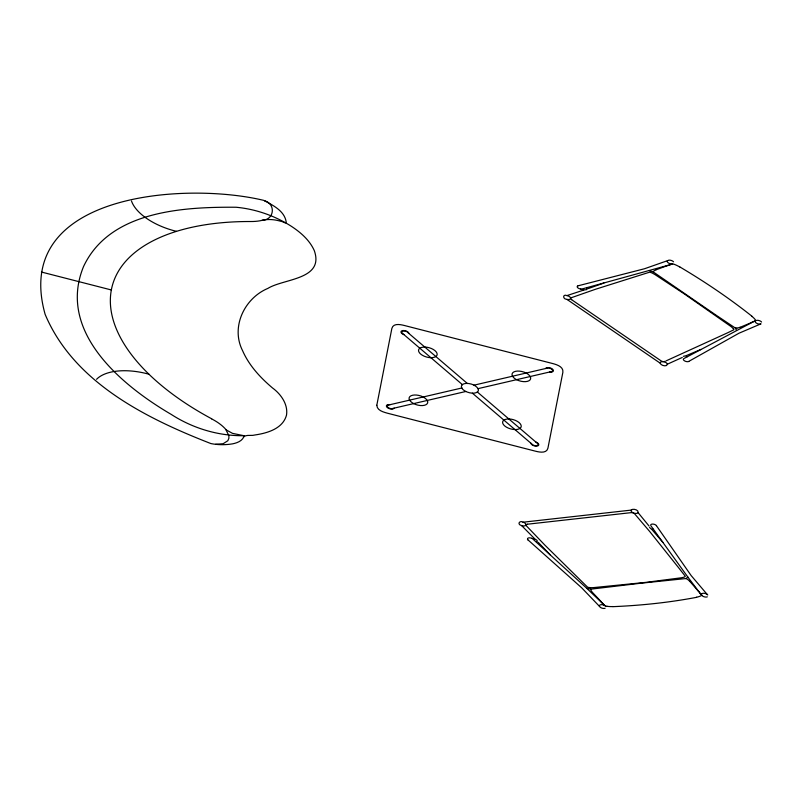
<?xml version="1.0" encoding="UTF-8"?>
<svg xmlns="http://www.w3.org/2000/svg" width="802" height="802" viewBox="0 0 802 802"><rect width="100%" height="100%" fill="white"/><g stroke="black" fill="none" stroke-linecap="round" stroke-linejoin="round"><path stroke-width="1.2" d="M408.89 333.452L408.89 333.421A4.08 2.055 15.5 0 0 405.11 330.705A4.08 2.055 15.5 0 0 401.02 331.647A4.08 2.055 15.5 0 0 403.857 334.594L403.917 334.604M262.023 220.339C265.963 219.387 270.084 219.307 274.094 219.848C276.379 220.159 278.625 220.66 280.84 221.302C282.535 221.182 286.304 224.48 286.164 221.843C284.449 210.746 272.66 205.111 263.738 200.37C186.234 181.653 10.937 192.58 45.123 314.324C73.664 382.333 145.924 418.263 210.936 443.586C218.024 444.99 225.412 445.03 232.53 443.857C236.871 442.995 241.813 441.25 243.788 436.93C245.973 434.253 251.607 436.168 255.186 434.935C267.577 433.11 282.916 428.599 286.514 415.095C288.219 404.258 280.8 394.003 272.469 387.927C260.309 377.602 249.051 365.512 242.605 350.715C230.525 327.156 244.389 298.204 267.898 288.389C283.818 278.484 324.549 279.768 314.284 250.575C309.522 239.938 300.309 232.079 290.685 225.863C274.254 215.568 255.427 209.041 236.099 207.247C182.716 206.856 109.663 210.936 83.558 266.515C56.822 331.687 121.553 385.341 171.217 414.403C192.801 428.348 218.475 436.108 244.209 435.707M394.163 408.158L394.173 408.138A4.08 2.055 15.5 0 1 389.722 408.779A4.08 2.055 15.5 0 1 386.394 405.922A4.08 2.055 15.5 0 1 390.053 404.639L390.113 404.659M545.601 368.529L545.611 368.499A4.08 2.055 15.5 0 1 550.052 367.887A4.08 2.055 15.5 0 1 553.39 370.745A4.08 2.055 15.5 0 1 549.721 372.018L549.661 371.998M631.094 510.744A3.679 1.855 15.5 0 0 634.212 513.2A3.679 1.855 15.5 0 0 638.091 512.638C638.983 509.671 632.387 508.257 631.294 510.092L523.094 522.202C519.826 519.947 516.518 524.368 521.641 525.621A3.679 1.855 15.5 0 0 525.801 525.21M638.091 512.628L649.059 526.052M525.932 524.929L525.942 524.909A5.935 2.987 15.5 0 1 527.435 524.247M461.792 388.048L461.782 388.008A8.591 4.331 15.5 0 1 462.413 384.669L462.463 384.639M472.408 393.18A8.752 4.411 15.5 0 0 477.29 392.018L477.34 391.998A8.591 4.331 15.5 0 0 478.012 388.669M641.7 583.124L590.853 589.159L590.873 590.202A25.283 12.762 15.5 0 0 592.508 592.477L601.49 602.021M642.422 583.054L685.91 578.553L687.875 577.089L650.933 525.821M683.384 356.329L685.229 355.908L687.414 356.679M688.728 361.411L738.913 333.251L760.476 324.048M683.875 358.574L751.374 322.805M751.695 322.434L755.464 320.7M682.271 357.451L667.334 364.218C667.164 367.256 660.477 365.451 660.236 363.196A3.669 1.855 15.5 0 1 660.216 362.865M656.046 269.773L672.106 263.948M761.569 322.033A3.429 1.734 15.5 0 0 756.096 320.509A3.619 1.825 15.5 0 0 755.464 320.93L740.156 327.276M667.695 260.61L644.547 268.74L578.122 285.793M686.271 355.627L700.968 349.421M666.061 360.88L727.625 332.79L733.94 329.732L733.349 328.63M664.968 361.331L664.206 361.632M570.884 297.873L595.405 289.291L647.414 272.87L649.831 272.159L652.066 272.981A35.128 17.724 15.5 0 1 655.134 274.685L684.286 293.893L730.752 326.364A31.589 15.94 15.5 0 1 733.379 328.63M672.547 264.008L667.785 265.552M588.237 288.6L603.876 283.046M583.726 290.073L566.964 295.597C562.834 293.602 562.262 299.156 566.984 299.407L660.236 363.196M667.715 265.382L582.072 288.971M527.385 524.217L631.074 512.648A5.825 2.937 15.5 0 1 633.44 512.889M262.234 220.289C274.394 219.858 276.048 203.979 264.52 200.751M696.607 597.33C669.048 602.563 640.978 605.49 612.949 606.663M388.419 405.06L461.782 388.008M547.385 368.108L473.952 385.181A8.752 4.411 15.5 0 1 477.952 388.659M392.389 408.549L465.822 391.486M477.992 388.649L551.355 371.607M536.508 542.292C539.646 540.137 533.29 538.463 531.696 538.332M736.797 328.098L735.284 328.008L716.427 315.397L653.339 271.988L649.409 270.745M653.369 529.26L651.044 528.839L649.55 527.445M590.072 587.645L587.746 587.285L585.831 585.47L544.979 545.22L526.042 525.49M215.537 444.298L223.156 443.717L227.818 440.739L228.891 438.243L228.851 435.596L225.923 429.752L232.5 433.351L243.978 435.717M685.921 578.553L687.324 579.204A23.148 11.679 15.5 0 1 689.991 581.6M532.809 538.994L586.833 588.357L590.843 589.159M673.78 264.299L674.352 264.449M607.014 606.232L606.432 606.091M41.423 272.028L111.338 289.963M535.856 442.052L535.916 442.072A4.08 2.055 15.5 0 1 538.754 445.01A4.08 2.055 15.5 0 1 534.663 445.962A4.08 2.055 15.5 0 1 530.874 443.235L530.814 443.145M523.024 522.172L523.094 522.202A3.679 1.855 15.5 0 1 525.982 524.618M580.808 289.031C582.583 290.194 589.35 290.454 586.613 287.768M580.838 289.041L580.869 289.041A3.188 1.604 15.5 0 1 577.159 286.775M679.885 266.966C704.928 281.793 729.178 298.174 751.985 316.259M407.496 332.269L467.396 383.496M477.34 391.998L537.32 443.305M402.454 333.361L462.433 384.659M532.277 444.398L472.378 393.16A8.802 4.441 15.5 0 1 461.701 387.957M528.047 539.947L581.681 587.806L599.555 606.452A3.429 1.734 15.5 0 1 600.818 604.718A3.429 1.734 15.5 0 1 604.808 605.6A3.619 1.825 15.5 0 1 605.57 606.242M571.726 299.778L660.988 360.79A5.825 2.937 15.5 0 0 663.224 361.722M586.833 588.357L604.828 605.63M148.911 374.193L148.921 374.213A50.977 25.724 15.5 0 0 116.31 371.196L113.473 371.617A50.977 25.724 15.5 0 0 96.561 379.296M601.37 602.152L604.658 605.45M690.051 581.6L698.502 591.415M521.641 525.621L534.723 538.804M707.204 594.442L691.164 575.585L656.377 525.631M538.242 542.342L550.302 555.004M634.272 513.41L649.831 531.666L678.482 567.565L685.329 576.297L684.407 577.039A31.589 15.94 15.5 0 1 681.189 577.801L645.8 582.382L593.49 587.615A35.128 17.724 15.5 0 1 590.082 587.655M700.958 594.132L701.539 594.833A3.619 1.825 15.5 0 0 701.94 595.495M701.349 594.934L698.652 591.295M651.986 529.651L662.943 542.443M700.848 594.322L687.875 577.089M653.339 271.978L653.75 271.056A25.283 12.762 15.5 0 1 656.086 269.793M735.284 328.008L736.497 330.284M570.573 298.324L570.583 298.344A5.935 2.987 15.5 0 0 571.676 299.667M660.397 362.374A3.669 1.855 15.5 0 1 664.196 361.862A3.669 1.855 15.5 0 1 667.334 364.218M761.068 323.898A3.429 1.734 15.5 0 1 756.827 323.376A3.429 1.734 15.5 0 1 755.464 320.93M688.818 361.461A3.188 1.604 15.5 0 1 685.279 361.221A3.188 1.604 15.5 0 1 683.334 359.186M570.453 298.735A3.659 1.845 15.5 0 1 566.984 299.407M566.974 295.607A3.659 1.845 15.5 0 1 570.583 298.103M577.32 286.224A3.188 1.604 15.5 0 1 578.052 285.733M667.685 260.59A3.429 1.734 15.5 0 0 668.186 262.795A3.429 1.734 15.5 0 0 672.116 263.948A3.619 1.825 15.5 0 0 673.048 263.738M668.186 260.329A3.429 1.734 15.5 0 1 673.53 261.803M674.412 264.379A22.406 11.308 15.5 0 1 679.785 267.016M751.815 316.309A20.311 10.246 15.5 0 1 755.464 319.928M740.106 327.236A23.148 11.679 15.5 0 1 736.837 328.138M631.164 510.293A3.679 1.855 15.5 0 1 631.264 510.122M707.314 596.848A3.429 1.734 15.5 0 1 701.92 595.495M701.509 594.803A3.429 1.734 15.5 0 1 703.745 593.269A3.429 1.734 15.5 0 1 707.775 594.974M650.673 524.999A3.188 1.604 15.5 0 1 653.189 524.107A3.188 1.604 15.5 0 1 656.477 525.621M527.957 539.957A3.188 1.604 15.5 0 1 527.465 539.084M527.586 538.513A3.188 1.604 15.5 0 1 531.686 538.282M605.109 608.287A3.429 1.734 15.5 0 1 599.706 606.723M605.59 606.242A3.429 1.734 15.5 0 1 605.781 606.472M612.888 606.573A22.406 11.308 15.5 0 1 607.044 606.322M701.128 595.716A20.311 10.246 15.5 0 1 696.467 597.199M508.889 418.945A9.664 4.872 15.5 0 1 519.125 422.614A9.664 4.872 15.5 0 1 519.997 428.448M519.886 428.398A8.822 4.451 15.5 0 1 514.914 429.551A9.664 4.872 15.5 0 1 504.719 425.962A9.664 4.872 15.5 0 1 503.846 420.118M503.957 420.178A8.822 4.451 15.5 0 1 508.929 419.015M392.499 408.669A3.549 1.794 15.5 0 1 387.897 407.336A3.549 1.794 15.5 0 1 388.248 404.93M537.5 443.275A3.549 1.794 15.5 0 1 536.738 445.581A3.549 1.794 15.5 0 1 532.097 444.448M409.551 400.118A9.664 4.872 15.5 0 1 412.529 395.256A9.664 4.872 15.5 0 1 423.155 396.95M423.095 397A8.822 4.451 15.5 0 1 427.155 400.469M427.276 400.469A9.664 4.872 15.5 0 1 424.298 405.321A9.664 4.872 15.5 0 1 413.672 403.637M413.732 403.586A8.822 4.451 15.5 0 1 409.672 400.118M512.498 376.188A9.664 4.872 15.5 0 1 515.475 371.336A9.664 4.872 15.5 0 1 526.112 373.03A8.822 4.451 15.5 0 1 530.102 376.539M530.222 376.549A9.664 4.872 15.5 0 1 527.245 381.401A9.664 4.872 15.5 0 1 516.618 379.707A8.822 4.451 15.5 0 1 512.618 376.188M402.283 333.381A3.549 1.794 15.5 0 1 403.035 331.086A3.549 1.794 15.5 0 1 407.677 332.208M424.819 347.035A9.664 4.872 15.5 0 1 435.055 350.705A9.664 4.872 15.5 0 1 435.927 356.539M435.817 356.489A8.822 4.451 15.5 0 1 430.844 357.642M430.885 357.712A9.664 4.872 15.5 0 1 420.649 354.053A9.664 4.872 15.5 0 1 419.777 348.208M419.887 348.268A8.822 4.451 15.5 0 1 424.859 347.116M547.275 367.998A3.549 1.794 15.5 0 1 551.876 369.331A3.549 1.794 15.5 0 1 551.525 371.737M462.373 384.579A8.802 4.441 15.5 0 1 473.962 385.09M211.548 418.844A39.498 19.93 15.5 0 1 226.084 429.732M211.648 418.774A221.713 111.859 15.5 0 1 111.438 289.452A221.713 111.859 15.5 0 1 250.505 221.522A40.2 20.281 15.5 0 0 262.053 220.37M176.52 231.347A50.977 25.724 15.5 0 1 146.044 218.004L143.658 216.229A50.977 25.724 15.5 0 1 131.488 201.011M376.8 405.281C377.06 410.373 383.125 411.967 387.155 413.13L535.355 451.155C539.355 452.178 546.543 453.701 547.906 448.238L562.874 372.298C563.666 366.714 556.839 364.649 552.628 363.527L404.419 325.502C400.398 324.499 393.261 322.945 391.867 328.419L376.8 405.281"/></g></svg>
